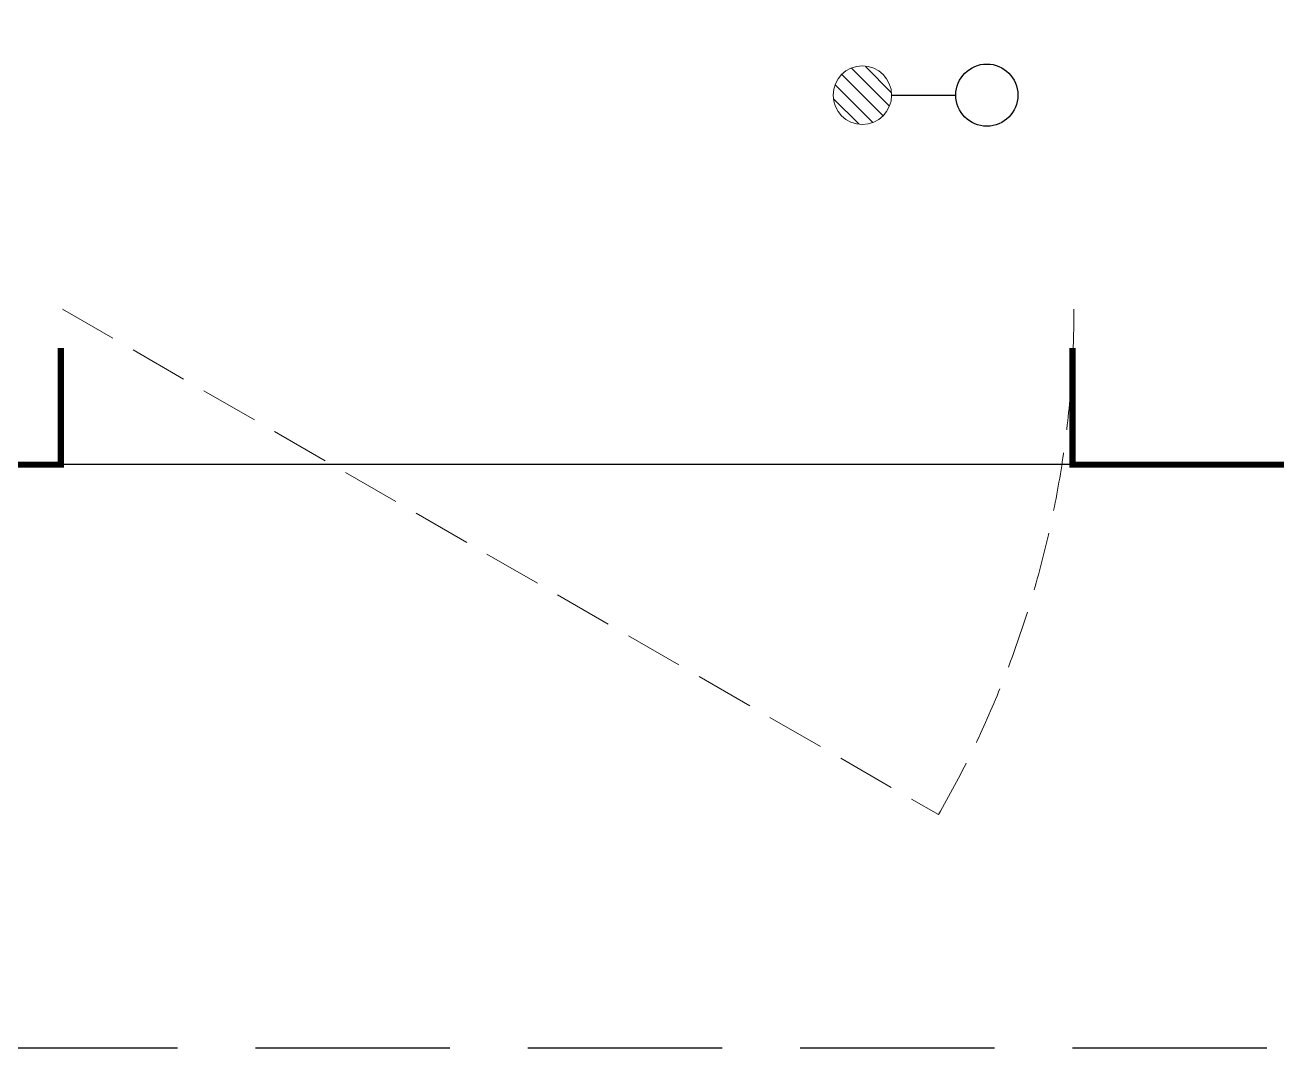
# Model space of a CAD drawing. Extents: x 3002737 to 4077523, y -995787 to -7267.
# Drawn here: x 3446658 to 3448267, y -930343 to -929028 of the extents above; entities that cross this region are included whole.
import ezdxf

# ---------------------------------------------------------------- set-up
doc = ezdxf.new("R2010")
doc.units = 0
doc.header["$LTSCALE"] = 1000
doc.header["$MEASUREMENT"] = 0
doc.linetypes.add('DASH', pattern=[0.35, 0.25, -0.1])
doc.layers.get('0').update_dxf_attribs({"linetype": 'CONTINUOUS'})
for name, color, linetype in [('!!电气', 1, 'CONTINUOUS'), ('VPIPE-凝结', 150, 'CONTINUOUS'), ('卫生间', 6, 'CONTINUOUS'), ('看线', 185, 'CONTINUOUS')]:
    doc.layers.add(name, color=color, linetype=linetype)
doc.layers.add('EQUIP_地漏', color=7, linetype='CONTINUOUS', lineweight=18)
doc.layers.add('WINDOW', color=146, linetype='CONTINUOUS', lineweight=20)

# ---------------------------------------------------------------- blocks, each defined once
blk = doc.blocks.new('A$C148B7D8E')
at = {"layer": '卫生间', "color": 252, "linetype": 'DASH'}
blk.add_lwpolyline([(16100, 14000), (16100, 15400), (7700, 15400), (7700, 10800), (7300, 10800), (7300, 10000), (900, 10000), (900, 9000), (-900, 9000), (-900, -900), (1750, -900), (1750, -2100), (23450, -2100), (23450, -900), (25100, -900)], dxfattribs=at)
blk = doc.blocks.new('$TwtSys$00000141')
at = {"color": 252}
for p, q in [((-47.1, 3.8), (-5, 45.9)), ((-47.1, 3.8), (-5, 45.9)), ((-43.6, -17.5), (17.5, 43.6)), ((-43.6, -17.5), (17.5, 43.6)), ((-33.2, -33.2), (33.2, 33.2)), ((-33.2, -33.2), (33.2, 33.2)), ((-16.2, -43.5), (43.8, 16.4)), ((-16.2, -43.5), (43.8, 16.4)), ((5.7, -46.1), (46.1, -5.7)), ((5.7, -46.1), (46.1, -5.7))]:
    blk.add_line(p, q, dxfattribs=at)
blk.add_circle((0, 0), 47, dxfattribs=at)
blk.add_circle((0, 0), 47, dxfattribs=at)
blk = doc.blocks.new('A$C5F341E43')
at = {"color": 252, "const_width": 8}
for points in [[(15050, -100), (15050, -250), (14750, -250), (14750, -100)], [(16650, -100), (16650, -250), (16350, -250), (16350, -100)]]:
    blk.add_lwpolyline(points, dxfattribs=at)
at = {"layer": 'VPIPE-凝结', "color": 252, "ltscale": 0.1}
blk.add_lwpolyline([(16117.6, 225), (16200, 225)], dxfattribs=at)
at = {"layer": 'VPIPE-凝结', "color": 252}
blk.add_circle((16240, 225), 40, dxfattribs=at)
at = {"layer": 'WINDOW', "color": 252, "linetype": 'DASH', "ltscale": 0.3}
blk.add_lwpolyline([(15051.9, -50), (16177.8, -700, 0.131652), (16351.9, -50)], format="xyb", dxfattribs=at)
at = {"layer": '看线', "color": 252, "ltscale": 0.5}
blk.add_lwpolyline([(16350, -250), (15050, -250)], dxfattribs=at)
at = {"color": 252}
blk.add_blockref('A$C148B7D8E', (-100, 1100), dxfattribs=at)
at = {"layer": 'EQUIP_地漏', "color": 252, "xscale": 0.8, "yscale": -0.8, "zscale": 0.8, "rotation": 179.999999999993}
blk.add_blockref('$TwtSys$00000141', (16080, 225), dxfattribs=at)

msp = doc.modelspace()

# ---------------------------------------------------------------- block references
at = {"layer": '!!电气'}
msp.add_blockref('A$C5F341E43', (3431654.3, -929343.2), dxfattribs=at)

doc.saveas('drawing.dxf')
